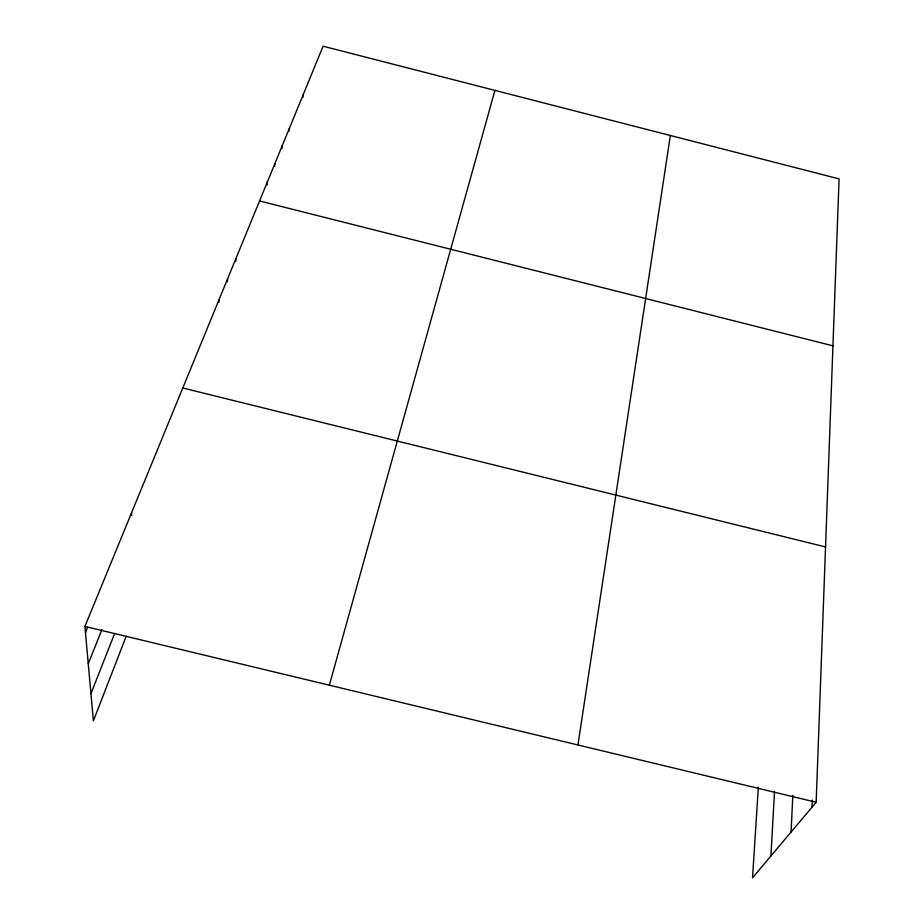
<?xml version="1.0" encoding="UTF-8"?>
<svg xmlns="http://www.w3.org/2000/svg" width="924" height="924" viewBox="0 0 924 924"><rect width="100%" height="100%" fill="white"/><g stroke="black" fill="none" stroke-linecap="round" stroke-linejoin="round"><path stroke-width="1.39" d="M758.35 787.075L752.54 877.8L816.158 802.263L839.084 178.886L323.088 46.2L84.916 626.426L93.382 720.882L126.126 636.44M218.965 302.356L219.08 299.572M812 807.206L812.277 800.022M227.454 281.658L227.581 278.863M791.071 832.039L792.827 795.391M235.736 261.457L235.874 258.662M770.905 855.994L774.508 791.984M267.105 184.916L267.302 182.086M274.647 166.505L274.867 163.663M282.016 148.521L282.247 145.692M289.212 130.965L289.455 128.136M303.107 97.066L303.372 94.225M577.95 744.975L670.35 135.505M329.348 685.192L494.918 90.39M90.945 693.658L114.634 633.518M88.254 663.709L101.975 629.51M85.47 632.617L87.572 627.477M84.916 626.426L816.158 802.263M182.779 387.999L825.548 546.95M259.563 200.958L832.94 345.842M131.543 512.832L131.635 515.453"/></g></svg>
